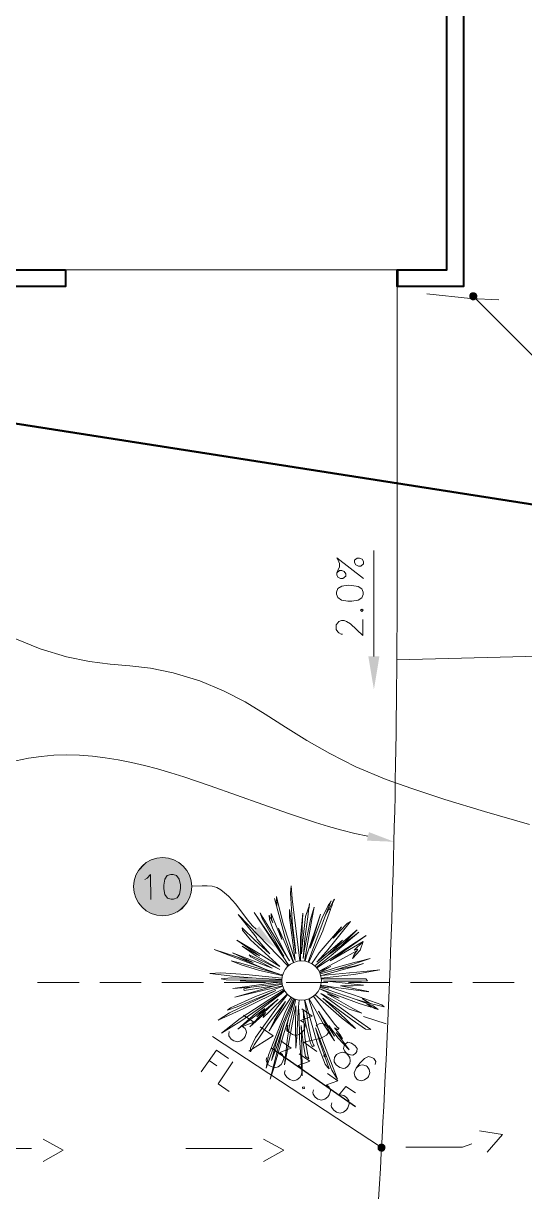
# Model space of a CAD drawing. Header units: millimetres. Extents: x -419 to 20046, y -14642 to 2638.
# Drawn here: x 12.466 to 13.978, y 9.915 to 13.44 of the extents above; entities that cross this region are included whole.
import ezdxf

# ---------------------------------------------------------------- set-up
doc = ezdxf.new("R2010")
doc.units = ezdxf.units.MM
for name, color, linetype in [('PDF11_----LN02', 7, 'Continuous'), ('PDF11_----LN03', 7, 'Continuous'), ('PDF11_----TX00', 7, 'Continuous'), ('PDF11_----xr', 7, 'Continuous'), ('PDF11_EXTO$BSL', 7, 'Continuous'), ('PDF11_PR-swale', 7, 'Continuous'), ('PDF11_PRPN$BSL', 7, 'Continuous'), ('PDF11_PRPN$PRPNBG', 7, 'Continuous'), ('PDF11_PRPN$PRPNDY', 7, 'Continuous'), ('PDF11_PRPN$PRSDCL', 7, 'Continuous')]:
    doc.layers.add(name, color=color, linetype=linetype)
for name, color, linetype, true_color in [('PDF11_0', 7, 'Continuous', 0xb3b3b3), ('PDF11_EXTO$--C3-Surface-EXTO', 7, 'Continuous', 0xb3b3b3), ('PDF11_EXTO$EXLSTR', 7, 'Continuous', 0xb3b3b3)]:
    doc.layers.add(name, color=color, linetype=linetype, true_color=true_color)

msp = doc.modelspace()

# ---------------------------------------------------------------- hatches: boundary and pattern name
at = {"layer": 'PDF11_----TX00', "transparency": 33554559}
msp.add_hatch(color=256, dxfattribs=at).paths.add_polyline_path([(13.5236, 11.4301), (13.5402, 11.5301), (13.5069, 11.5301)])
at = {"layer": 'PDF11_0', "transparency": 33554559}
for points in [[(13.8144, 12.626), (13.8111, 12.6202), (13.8228, 12.6168)], [(13.8228, 12.6168), (13.8111, 12.6202), (13.8111, 12.6135)], [(13.8228, 12.6168), (13.8203, 12.6285), (13.8144, 12.626)], [(13.8228, 12.6168), (13.8261, 12.6285), (13.8203, 12.6285)], [(13.8319, 12.626), (13.8261, 12.6285), (13.8228, 12.6168)], [(13.8228, 12.6168), (13.8353, 12.6202), (13.8319, 12.626)], [(13.8228, 12.6168), (13.8353, 12.6135), (13.8353, 12.6202)], [(13.8228, 12.6168), (13.8111, 12.6135), (13.8144, 12.6077)], [(13.8144, 12.6077), (13.8203, 12.6043), (13.8228, 12.6168)], [(13.8228, 12.6168), (13.8203, 12.6043), (13.8261, 12.6043)], [(13.8228, 12.6168), (13.8261, 12.6043), (13.8319, 12.6077)], [(13.8319, 12.6077), (13.8353, 12.6135), (13.8228, 12.6168)], [(13.5844, 10.9709), (13.5086, 11), (13.5027, 10.9742)], [(13.2269, 10.6509), (13.1777, 10.7159), (13.1594, 10.6967)], [(13.5361, 10.055), (13.5344, 10.0491), (13.5461, 10.0483)], [(13.5461, 10.0483), (13.5344, 10.0491), (13.5352, 10.0425)], [(13.5461, 10.0483), (13.5352, 10.0425), (13.5394, 10.0375)], [(13.5461, 10.0483), (13.5411, 10.0591), (13.5361, 10.055)], [(13.5394, 10.0375), (13.5461, 10.0358), (13.5461, 10.0483)], [(13.5461, 10.0483), (13.5469, 10.0608), (13.5411, 10.0591)], [(13.5536, 10.0583), (13.5469, 10.0608), (13.5461, 10.0483)], [(13.5461, 10.0483), (13.5578, 10.0541), (13.5536, 10.0583)], [(13.5461, 10.0483), (13.5586, 10.0475), (13.5578, 10.0541)], [(13.5569, 10.0416), (13.5586, 10.0475), (13.5461, 10.0483)], [(13.5461, 10.0483), (13.5461, 10.0358), (13.5519, 10.0366)], [(13.5461, 10.0483), (13.5519, 10.0366), (13.5569, 10.0416)]]:
    msp.add_hatch(color=7, dxfattribs=at).paths.add_polyline_path(points)
at = {"layer": 'PDF11_0', "true_color": 0xffffff, "transparency": 33554559}
for points in [[(12.8719, 10.9217), (12.7985, 10.8334), (12.8852, 10.9225)], [(12.8852, 10.9225), (12.7985, 10.8334), (12.801, 10.8142)], [(12.8719, 10.9217), (12.7994, 10.8467), (12.7985, 10.8334)], [(12.8527, 10.9159), (12.7994, 10.8467), (12.8719, 10.9217)], [(12.8527, 10.9159), (12.8027, 10.8625), (12.7994, 10.8467)], [(12.8852, 10.9225), (12.801, 10.8142), (12.9085, 10.92)], [(12.9085, 10.92), (12.801, 10.8142), (12.8077, 10.7959)], [(12.841, 10.91), (12.8027, 10.8625), (12.8527, 10.9159)], [(12.841, 10.91), (12.8094, 10.8775), (12.8027, 10.8625)], [(12.9085, 10.92), (12.8077, 10.7959), (12.9285, 10.9117)], [(12.9285, 10.9117), (12.8077, 10.7959), (12.8152, 10.7825)], [(12.831, 10.9034), (12.8094, 10.8775), (12.841, 10.91)], [(12.831, 10.9034), (12.8202, 10.8925), (12.8094, 10.8775)], [(12.9285, 10.9117), (12.8152, 10.7825), (12.9477, 10.8984)], [(12.9477, 10.8984), (12.8152, 10.7825), (12.8285, 10.7684)], [(12.9477, 10.8984), (12.8285, 10.7684), (12.9594, 10.8834)], [(12.9594, 10.8834), (12.8285, 10.7684), (12.8427, 10.7584)], [(12.9594, 10.8834), (12.8427, 10.7584), (12.9677, 10.8675)], [(12.9677, 10.8675), (12.8427, 10.7584), (12.8569, 10.7517)], [(12.9677, 10.8675), (12.8569, 10.7517), (12.9744, 10.8359)], [(12.9744, 10.8359), (12.8569, 10.7517), (12.876, 10.7475)], [(12.9744, 10.8359), (12.876, 10.7475), (12.9702, 10.8075)], [(12.9702, 10.8075), (12.876, 10.7475), (12.896, 10.7475)], [(12.9702, 10.8075), (12.896, 10.7475), (12.9627, 10.7909)], [(12.9627, 10.7909), (12.896, 10.7475), (12.9294, 10.7584)], [(12.9627, 10.7909), (12.9294, 10.7584), (12.9469, 10.7709)]]:
    msp.add_hatch(color=7, dxfattribs=at).paths.add_polyline_path(points)

# ---------------------------------------------------------------- linework, layer by layer
at = {"layer": 'PDF11_----LN02', "lineweight": 18}
for points in [[(13.9003, 12.606), (13.8153, 12.6093), (13.6836, 12.6243)], [(13.5928, 11.5201), (14.1378, 11.5343)]]:
    msp.add_lwpolyline(points, dxfattribs=at)
at = {"layer": 'PDF11_----LN03', "lineweight": 30}
msp.add_lwpolyline([(13.4686, 10.1708), (13.2161, 10.3467)], dxfattribs=at)
at = {"layer": 'PDF11_----TX00', "lineweight": 20}
for points in [[(13.5236, 11.8493), (13.5236, 11.5301)], [(13.4119, 11.7826), (13.4152, 11.7893), (13.4194, 11.8001), (13.4194, 11.8101), (13.4161, 11.8201), (13.4119, 11.8276), (13.4919, 11.7651)], [(13.4294, 11.5976), (13.4252, 11.5976), (13.4177, 11.6009), (13.4144, 11.6043), (13.4102, 11.6109), (13.4102, 11.6251), (13.4144, 11.6318), (13.4177, 11.6351), (13.4261, 11.6384), (13.4336, 11.6384), (13.4411, 11.6351), (13.4527, 11.6284), (13.4902, 11.5934), (13.4902, 11.6418)], [(13.1302, 10.4475), (13.1611, 10.4267), (13.1269, 10.4133), (13.1352, 10.4075), (13.1386, 10.4), (13.1394, 10.395), (13.1352, 10.3833), (13.1311, 10.3775), (13.1219, 10.37), (13.1119, 10.3675), (13.101, 10.37), (13.0927, 10.3758), (13.086, 10.385), (13.086, 10.39), (13.0869, 10.3983)], [(13.3061, 10.4667), (13.3377, 10.445), (13.3027, 10.4317), (13.3119, 10.4258), (13.3152, 10.4192), (13.3161, 10.4142), (13.3119, 10.4025), (13.3077, 10.3967), (13.2986, 10.3892), (13.2886, 10.3867), (13.2777, 10.3892), (13.2694, 10.395), (13.2627, 10.4042), (13.2627, 10.4092), (13.2636, 10.4175)], [(13.1802, 10.4125), (13.2202, 10.385), (13.1461, 10.3392)], [(13.3494, 10.4142), (13.3511, 10.4175), (13.3586, 10.4217), (13.3636, 10.4225), (13.3711, 10.4217), (13.3827, 10.4142), (13.3861, 10.4067), (13.3869, 10.4017), (13.3852, 10.3933), (13.3811, 10.3875), (13.3736, 10.3833), (13.3611, 10.3775), (13.3119, 10.3658), (13.3511, 10.3383)], [(13.2427, 10.37), (13.2736, 10.3483), (13.2394, 10.335), (13.2477, 10.3292), (13.2511, 10.3217), (13.2519, 10.3167), (13.2477, 10.3058), (13.2436, 10.2992), (13.2344, 10.2917), (13.2244, 10.2892), (13.2136, 10.2925), (13.2052, 10.2983), (13.1994, 10.3067), (13.1986, 10.3125), (13.2002, 10.32)], [(13.0027, 10.2767), (13.0485, 10.3425), (13.0852, 10.3167)], [(13.2986, 10.3308), (13.3302, 10.3092), (13.2952, 10.2958), (13.3044, 10.29), (13.3077, 10.2825), (13.3077, 10.2775), (13.3044, 10.2667), (13.3002, 10.26), (13.2911, 10.2525), (13.2811, 10.25), (13.2702, 10.2533), (13.2619, 10.2592), (13.2552, 10.2683), (13.2544, 10.2733), (13.2561, 10.2808)], [(13.0494, 10.295), (13.0269, 10.3108)], [(13.0869, 10.2175), (13.0535, 10.2408), (13.0985, 10.3067)], [(13.4702, 10.2883), (13.4811, 10.3033), (13.4952, 10.3175), (13.5069, 10.3233), (13.5177, 10.32), (13.5236, 10.3167), (13.5294, 10.3075), (13.5277, 10.2992)], [(13.3836, 10.2717), (13.4144, 10.25), (13.3802, 10.2375), (13.3886, 10.2308), (13.3919, 10.2242), (13.3927, 10.2192), (13.3886, 10.2075), (13.3844, 10.2016), (13.3752, 10.1941), (13.3652, 10.1916), (13.3544, 10.1941), (13.3461, 10.2), (13.3402, 10.2091), (13.3394, 10.2142), (13.3411, 10.2225)], [(13.3969, 10.1833), (13.3952, 10.175), (13.3961, 10.17), (13.4027, 10.1608), (13.4111, 10.155), (13.4219, 10.1525), (13.4319, 10.155), (13.4411, 10.1625), (13.4452, 10.1683), (13.4494, 10.18), (13.4477, 10.19), (13.4411, 10.1991), (13.4327, 10.205), (13.4227, 10.2075), (13.4177, 10.2066), (13.4394, 10.2325), (13.4677, 10.2133)]]:
    msp.add_lwpolyline(points, dxfattribs=at)
for points in [[(13.4652, 11.8134), (13.4652, 11.8201), (13.4727, 11.8268), (13.4802, 11.8268), (13.4886, 11.8234), (13.4919, 11.8168), (13.4919, 11.8093), (13.4844, 11.8026), (13.4769, 11.8026), (13.4694, 11.8059)], [(13.4194, 11.7893), (13.4269, 11.7893), (13.4344, 11.7859), (13.4386, 11.7793), (13.4386, 11.7726), (13.4302, 11.7651), (13.4227, 11.7651), (13.4152, 11.7693), (13.4119, 11.7759), (13.4119, 11.7826)], [(13.4111, 11.7176), (13.4111, 11.7243), (13.4152, 11.7351), (13.4269, 11.7418), (13.4461, 11.7451), (13.4569, 11.7443), (13.4761, 11.7409), (13.4877, 11.7343), (13.4911, 11.7234), (13.4911, 11.7168), (13.4869, 11.7068), (13.4761, 11.7001), (13.4569, 11.6968), (13.4452, 11.6968), (13.4261, 11.7001), (13.4152, 11.7076)], [(13.4827, 11.6693), (13.4869, 11.6726), (13.4911, 11.6693), (13.4869, 11.6659)], [(13.4561, 10.3633), (13.4669, 10.355), (13.4736, 10.3467), (13.4719, 10.3383), (13.4677, 10.3317), (13.4602, 10.3275), (13.4527, 10.3283), (13.4394, 10.3333), (13.4286, 10.3358), (13.4186, 10.3333), (13.4111, 10.3292), (13.4044, 10.32), (13.4036, 10.3117), (13.4036, 10.3067), (13.4102, 10.2975), (13.4211, 10.29), (13.4319, 10.2867), (13.4369, 10.2883), (13.4444, 10.2925), (13.4511, 10.3017), (13.4519, 10.31), (13.4511, 10.32), (13.4444, 10.3292), (13.4352, 10.34), (13.4319, 10.3475), (13.4336, 10.355), (13.4377, 10.3617), (13.4452, 10.3658)], [(13.3777, 10.3292), (13.3786, 10.3242), (13.3736, 10.3225), (13.3727, 10.3283)], [(13.4794, 10.2958), (13.4894, 10.2975), (13.5002, 10.295), (13.5036, 10.2933), (13.5094, 10.2842), (13.5111, 10.2742), (13.5069, 10.2625), (13.5052, 10.2592), (13.4952, 10.2525), (13.4852, 10.25), (13.4752, 10.2525), (13.4719, 10.2542), (13.4661, 10.2633), (13.4644, 10.2733), (13.4702, 10.2883)], [(13.3136, 10.2317), (13.3144, 10.2267), (13.3094, 10.2258), (13.3086, 10.2308)]]:
    msp.add_lwpolyline(points, close=True, dxfattribs=at)
at = {"layer": 'PDF11_----xr', "lineweight": 53}
msp.add_lwpolyline([(13.5936, 12.696), (13.5936, 12.646)], dxfattribs=at)
at = {"layer": 'PDF11_0', "color": 7, "lineweight": 20}
for points in [[(14.2778, 12.1618), (13.8228, 12.6168)], [(12.4435, 11.2151), (12.4818, 11.2226), (12.5202, 11.2284), (12.5585, 11.2317), (12.5968, 11.2334), (12.636, 11.2317), (12.6752, 11.2292), (12.7135, 11.2242), (12.7527, 11.2176), (12.7927, 11.2101), (12.8319, 11.2009), (12.871, 11.1909), (12.911, 11.1792), (12.9502, 11.1667), (13.0294, 11.1401), (13.1886, 11.0834), (13.2686, 11.0551), (13.3477, 11.0292), (13.3869, 11.0167), (13.4269, 11.0059), (13.4661, 10.9959), (13.5052, 10.9875)], [(12.8327, 10.8567), (12.8394, 10.8609), (12.8502, 10.8717), (12.851, 10.7967)], [(12.9744, 10.8367), (13.006, 10.8384), (13.021, 10.8384), (13.036, 10.8367), (13.0494, 10.8325), (13.0619, 10.8259), (13.0735, 10.8167), (13.0852, 10.8067), (13.096, 10.795), (13.1069, 10.7825), (13.1269, 10.7559), (13.1469, 10.73), (13.1577, 10.7175), (13.1686, 10.7067)], [(13.0369, 10.3833), (13.5461, 10.0483)]]:
    msp.add_lwpolyline(points, dxfattribs=at)
at = {"layer": 'PDF11_0', "lineweight": 18}
msp.add_lwpolyline([(13.9928, 11.0225), (13.8569, 11.0617), (13.7378, 11.0984), (13.6378, 11.1317), (13.5603, 11.1592), (13.4694, 11.1967), (13.3902, 11.2367), (13.3211, 11.2767), (13.2569, 11.3167), (13.1961, 11.3559), (13.1352, 11.3926), (13.0702, 11.4259), (12.9985, 11.4559), (12.9185, 11.4801), (12.8494, 11.4943), (12.7877, 11.5018), (12.7277, 11.5068), (12.666, 11.5143), (12.5968, 11.5284), (12.5168, 11.5526), (12.441, 11.5843)], dxfattribs=at)
at = {"layer": 'PDF11_0', "color": 7, "lineweight": 20}
msp.add_lwpolyline([(12.911, 10.8725), (12.9177, 10.8725), (12.9285, 10.8692), (12.936, 10.8584), (12.9402, 10.8409), (12.9402, 10.83), (12.9369, 10.8125), (12.9302, 10.8017), (12.9194, 10.7975), (12.9119, 10.7975), (12.901, 10.8009), (12.8935, 10.8117), (12.8902, 10.8292), (12.8902, 10.84), (12.8935, 10.8584), (12.9002, 10.8692)], close=True, dxfattribs=at)
at = {"layer": 'PDF11_0', "color": 7, "lineweight": 0, "true_color": 0xffffff}
msp.add_lwpolyline([(12.9469, 10.7709), (12.9294, 10.7584)], dxfattribs=at)
at = {"layer": 'PDF11_0', "color": 7, "lineweight": 20}
msp.add_circle((12.8864, 10.8355), 0.0879, dxfattribs=at)
at = {"layer": 'PDF11_EXTO$--C3-Surface-EXTO', "lineweight": 18}
msp.add_lwpolyline([(13.9928, 11.0225), (13.8569, 11.0617), (13.7378, 11.0984), (13.6378, 11.1317), (13.5603, 11.1592), (13.4694, 11.1967), (13.3902, 11.2367), (13.3211, 11.2767), (13.2569, 11.3167), (13.1961, 11.3559), (13.1352, 11.3926), (13.0702, 11.4259), (12.9985, 11.4559), (12.9185, 11.4801), (12.8494, 11.4943), (12.7877, 11.5018), (12.7277, 11.5068), (12.666, 11.5143), (12.5968, 11.5284), (12.5168, 11.5526), (12.441, 11.5843)], dxfattribs=at)
at = {"layer": 'PDF11_EXTO$BSL', "lineweight": 13}
for points in [[(12.6343, 10.5458), (12.5093, 10.5458)], [(12.8219, 10.5458), (12.6968, 10.5458)], [(13.0094, 10.5458), (12.8844, 10.5458)], [(13.1969, 10.5458), (13.0719, 10.5458)], [(13.3844, 10.5458), (13.2594, 10.5458)], [(13.5719, 10.5458), (13.4469, 10.5458)], [(13.7594, 10.5458), (13.6344, 10.5458)], [(13.9469, 10.5458), (13.8219, 10.5458)]]:
    msp.add_lwpolyline(points, dxfattribs=at)
at = {"layer": 'PDF11_EXTO$EXLSTR', "lineweight": 18}
for points in [[(13.2819, 10.6067), (13.2769, 10.62), (13.2561, 10.6809), (13.2236, 10.8), (13.2311, 10.7784), (13.2302, 10.8059), (13.2327, 10.7925), (13.2502, 10.7234), (13.2861, 10.6125), (13.2694, 10.7425), (13.2686, 10.7667), (13.2727, 10.74), (13.2877, 10.6325), (13.2861, 10.6559), (13.2777, 10.7192), (13.2719, 10.8159), (13.2736, 10.8375), (13.2769, 10.7984), (13.3002, 10.6117)], [(13.3027, 10.6117), (13.3027, 10.6817), (13.3094, 10.7559), (13.3077, 10.7142), (13.3052, 10.6325), (13.3077, 10.655), (13.3169, 10.745), (13.3252, 10.7684), (13.3261, 10.7717), (13.3269, 10.7725), (13.3294, 10.785), (13.3286, 10.7725), (13.3277, 10.7717), (13.3244, 10.7442), (13.3152, 10.6784), (13.3102, 10.6183), (13.3136, 10.6417), (13.3319, 10.7359), (13.3436, 10.7734), (13.3377, 10.7425), (13.3144, 10.6108)], [(13.3252, 10.6083), (13.3586, 10.6984), (13.3602, 10.7034), (13.3777, 10.7492), (13.3894, 10.7792), (13.3919, 10.7859), (13.3944, 10.7925), (13.3902, 10.7859), (13.3861, 10.7784), (13.3669, 10.7392), (13.3494, 10.695), (13.3311, 10.65), (13.3344, 10.66), (13.3627, 10.7525), (13.3611, 10.7492), (13.3194, 10.6233), (13.3161, 10.6108)], [(13.4002, 10.7884), (13.3977, 10.78), (13.3927, 10.7675), (13.3894, 10.7667), (13.3927, 10.7667), (13.3727, 10.7109), (13.3694, 10.7025), (13.3277, 10.6075)], [(13.4019, 10.7934), (13.3986, 10.7875), (13.3944, 10.78), (13.3777, 10.7492)], [(13.4027, 10.7934), (13.4002, 10.7884), (13.4027, 10.7934), (13.4044, 10.7975), (13.3986, 10.7875)], [(13.4027, 10.7959), (13.4044, 10.7975), (13.4036, 10.7959)], [(13.2652, 10.5958), (13.1144, 10.7517), (13.1694, 10.6825), (13.1702, 10.6784), (13.2102, 10.6325), (13.1652, 10.6734), (13.126, 10.7109), (13.1269, 10.7042), (13.1511, 10.675), (13.2394, 10.595), (13.1752, 10.635), (13.1102, 10.6742), (13.1786, 10.6267), (13.1536, 10.64), (13.126, 10.6559), (13.1694, 10.6259), (13.2402, 10.5858), (13.1736, 10.6175), (13.1477, 10.63), (13.1527, 10.6242), (13.2169, 10.5892), (13.0969, 10.6359), (13.1594, 10.6067), (13.1102, 10.6242)], [(13.2669, 10.5975), (13.1627, 10.7575), (13.2519, 10.6259), (13.1869, 10.7392), (13.1802, 10.7567), (13.1886, 10.7425), (13.2686, 10.6117), (13.2502, 10.6459), (13.2177, 10.7117), (13.2086, 10.7367), (13.2077, 10.7492), (13.2186, 10.7267), (13.2152, 10.7384), (13.2136, 10.7542), (13.2194, 10.7392), (13.2461, 10.6759), (13.2361, 10.71), (13.2527, 10.6709), (13.2811, 10.6058)], [(13.3361, 10.6033), (13.3586, 10.6359), (13.4261, 10.7142), (13.4011, 10.68), (13.4436, 10.725), (13.4527, 10.73), (13.3811, 10.64), (13.3511, 10.6075), (13.4294, 10.6742), (13.3977, 10.6409), (13.4727, 10.705), (13.4236, 10.6559), (13.4786, 10.6984), (13.3952, 10.6275), (13.3494, 10.5917)], [(13.3511, 10.5908), (13.5002, 10.6884), (13.3919, 10.6117), (13.4911, 10.67), (13.4636, 10.6434), (13.4752, 10.6467), (13.4719, 10.6417)], [(13.2002, 10.5842), (13.0419, 10.6459), (13.1102, 10.6242), (13.2002, 10.5842), (13.2386, 10.5717), (13.2486, 10.5692)], [(13.4911, 10.67), (13.4819, 10.6434), (13.4594, 10.6183), (13.4644, 10.6309), (13.4719, 10.6417), (13.4211, 10.6133), (13.3586, 10.58)], [(13.4236, 10.6559), (13.3844, 10.6292)], [(13.2477, 10.5667), (13.2327, 10.57), (13.1836, 10.5817), (13.1752, 10.5833), (13.126, 10.5983), (13.0935, 10.6117), (13.1227, 10.6042), (13.1919, 10.5842), (13.2386, 10.5717)], [(13.3461, 10.5958), (13.3494, 10.5992), (13.3844, 10.6292), (13.3936, 10.6375), (13.3977, 10.6409)], [(13.3602, 10.575), (13.4094, 10.5917), (13.4644, 10.6067), (13.4769, 10.61), (13.5119, 10.6192), (13.5119, 10.6183), (13.4736, 10.6058), (13.4619, 10.6017), (13.4077, 10.5842), (13.4577, 10.595), (13.4669, 10.5967), (13.4927, 10.6033), (13.4661, 10.595), (13.4569, 10.5925), (13.4102, 10.5792), (13.3652, 10.5675), (13.4502, 10.5758), (13.4502, 10.575), (13.4511, 10.5758), (13.4936, 10.5792), (13.5036, 10.5808), (13.5219, 10.5825), (13.5411, 10.5842), (13.5019, 10.5775), (13.4927, 10.5758), (13.4627, 10.5708), (13.3644, 10.5592)], [(13.2461, 10.5558), (13.1686, 10.5592), (13.106, 10.5642), (13.0285, 10.5733), (13.0619, 10.575), (13.1369, 10.57), (13.2461, 10.5592)], [(13.3586, 10.5792), (13.3936, 10.5942), (13.3602, 10.5767)], [(13.3619, 10.5725), (13.3969, 10.5817), (13.4077, 10.5842)], [(13.2461, 10.5533), (13.1544, 10.5533), (13.0785, 10.5542), (13.0627, 10.5575), (13.0935, 10.5608), (13.1686, 10.5592)], [(13.2461, 10.5433), (13.1536, 10.5325), (13.0977, 10.5283), (13.2194, 10.545), (13.2461, 10.5475)], [(13.2461, 10.5483), (13.1727, 10.5483), (13.1202, 10.5517), (13.1544, 10.5533)], [(13.2469, 10.5417), (13.2277, 10.5375), (13.1319, 10.5217), (13.1311, 10.5267), (13.1536, 10.5325)], [(13.3652, 10.5575), (13.4861, 10.5575), (13.4902, 10.5575), (13.4994, 10.5575), (13.5044, 10.5517), (13.4861, 10.5508), (13.4836, 10.5508), (13.3719, 10.5508), (13.3911, 10.5492), (13.4919, 10.5383), (13.4611, 10.5358), (13.4227, 10.5358), (13.5077, 10.5192), (13.5077, 10.5183), (13.3952, 10.5333), (13.3777, 10.5358), (13.4619, 10.5092), (13.5478, 10.4792), (13.5544, 10.4725), (13.5127, 10.4833), (13.4886, 10.4983), (13.5077, 10.485), (13.5027, 10.4858), (13.4702, 10.495), (13.5211, 10.4758), (13.5361, 10.465), (13.5269, 10.4675), (13.5027, 10.4817), (13.5152, 10.4717), (13.4794, 10.4825), (13.3602, 10.5275), (13.4186, 10.4992), (13.3827, 10.5117), (13.4602, 10.4683), (13.4877, 10.4533), (13.4486, 10.4658), (13.3702, 10.51), (13.3636, 10.5133), (13.4769, 10.4308), (13.5144, 10.4042), (13.4986, 10.4058), (13.4577, 10.4333), (13.3694, 10.4992), (13.4186, 10.455), (13.4686, 10.4075), (13.4661, 10.4083), (13.4261, 10.44), (13.3469, 10.5092)], [(13.3652, 10.5675), (13.3636, 10.5667)], [(13.3636, 10.5383), (13.3777, 10.5358)], [(13.2511, 10.5275), (13.1311, 10.4683), (13.0544, 10.4325), (13.0877, 10.455), (13.2277, 10.5225), (13.111, 10.4725), (13.0819, 10.4633), (13.091, 10.47), (13.1669, 10.5042), (13.2486, 10.535)], [(13.2619, 10.5108), (13.2036, 10.4542), (13.1927, 10.4442), (13.1894, 10.4408), (13.1919, 10.4483), (13.1977, 10.4558), (13.1494, 10.4125), (13.1752, 10.4408), (13.2344, 10.4958), (13.1702, 10.4425), (13.1944, 10.4683), (13.1135, 10.4058), (13.1661, 10.4525), (13.2444, 10.5125), (13.2544, 10.5208), (13.1227, 10.43), (13.0644, 10.3933), (13.1202, 10.4375), (13.2527, 10.5242)], [(13.2477, 10.5358), (13.1044, 10.5017), (13.2277, 10.5375)], [(13.2736, 10.5017), (13.2261, 10.4292), (13.2077, 10.4008), (13.2236, 10.4325), (13.2569, 10.4892), (13.2061, 10.4217), (13.1636, 10.3592), (13.1511, 10.3375), (13.1511, 10.3483), (13.1669, 10.38), (13.2302, 10.4692), (13.2627, 10.51)], [(13.3419, 10.505), (13.3611, 10.4775), (13.4061, 10.4192), (13.4152, 10.41), (13.4177, 10.4092), (13.4177, 10.4075), (13.4152, 10.4042), (13.4127, 10.4042), (13.4052, 10.41), (13.4219, 10.3883), (13.4294, 10.3767), (13.4102, 10.395), (13.4302, 10.3692), (13.4486, 10.3433), (13.4152, 10.3792), (13.3877, 10.4167), (13.4052, 10.3842), (13.3869, 10.4125), (13.3561, 10.46), (13.3761, 10.4242), (13.4044, 10.3708), (13.3711, 10.4208), (13.3286, 10.4967)], [(13.3636, 10.5367), (13.3877, 10.5292), (13.3611, 10.5333)], [(13.3619, 10.5317), (13.3827, 10.525), (13.4702, 10.495)], [(13.2877, 10.495), (13.2702, 10.4225), (13.2661, 10.3975), (13.2611, 10.4), (13.2619, 10.4183), (13.2661, 10.4375), (13.2502, 10.3858), (13.2202, 10.2817), (13.2111, 10.255), (13.2469, 10.3983), (13.2544, 10.425), (13.2294, 10.35), (13.2152, 10.3108), (13.2302, 10.3683), (13.2469, 10.4192), (13.2169, 10.3392), (13.1986, 10.2883), (13.2061, 10.3275), (13.2552, 10.4542), (13.2769, 10.4992)], [(13.2469, 10.4192), (13.2811, 10.4975)], [(13.3144, 10.4925), (13.3169, 10.4767), (13.3277, 10.4125), (13.3352, 10.3742), (13.3411, 10.3583), (13.3436, 10.355), (13.3444, 10.355), (13.3394, 10.3533), (13.3361, 10.355), (13.3319, 10.3633), (13.3186, 10.4192), (13.3102, 10.465), (13.3152, 10.38), (13.3244, 10.3275), (13.3277, 10.3158), (13.3177, 10.3233), (13.3102, 10.3642), (13.3044, 10.4167), (13.3052, 10.3917), (13.3077, 10.2892), (13.3077, 10.265), (13.2994, 10.3792), (13.2986, 10.4475), (13.2961, 10.4725), (13.2944, 10.44), (13.2911, 10.3817), (13.2886, 10.3483), (13.2869, 10.4133), (13.2886, 10.4758), (13.2769, 10.4208), (13.2611, 10.3333), (13.2536, 10.2975), (13.2627, 10.3792), (13.2661, 10.3975)], [(13.2544, 10.4242), (13.2844, 10.4958)], [(13.2661, 10.4375), (13.2852, 10.4958)], [(13.2986, 10.4925), (13.2961, 10.4725)], [(13.3269, 10.4958), (13.3536, 10.4125), (13.4136, 10.2542), (13.4077, 10.2633), (13.3969, 10.2817), (13.3677, 10.3558), (13.3477, 10.41), (13.3602, 10.3658), (13.3886, 10.2858), (13.3844, 10.29), (13.3769, 10.3), (13.3536, 10.36), (13.3294, 10.445), (13.3152, 10.4933)], [(13.5611, 10.4217), (13.4927, 10.4442)]]:
    msp.add_lwpolyline(points, dxfattribs=at)
msp.add_lwpolyline([(13.5211, 10.5817), (13.5219, 10.5825)], close=True, dxfattribs=at)
msp.add_circle((13.3056, 10.5521), 0.0596, dxfattribs=at)
at = {"layer": 'PDF11_PR-swale', "lineweight": 13}
for points in [[(13.8419, 10.0991), (13.9111, 10.0875), (13.8653, 10.0341)], [(12.491, 10.0458), (12.291, 10.0458)], [(12.526, 10.0741), (12.5868, 10.04), (12.526, 10.0058)], [(13.1561, 10.0458), (12.956, 10.0458)], [(13.1911, 10.0741), (13.2519, 10.04), (13.1911, 10.0058)], [(13.8186, 10.06), (13.7911, 10.05), (13.6203, 10.05)]]:
    msp.add_lwpolyline(points, dxfattribs=at)
at = {"layer": 'PDF11_PRPN$BSL', "lineweight": 13}
for points in [[(12.6343, 10.5458), (12.5093, 10.5458)], [(12.8219, 10.5458), (12.6968, 10.5458)], [(13.0094, 10.5458), (12.8844, 10.5458)], [(13.1969, 10.5458), (13.0719, 10.5458)], [(13.3844, 10.5458), (13.2594, 10.5458)], [(13.5719, 10.5458), (13.4469, 10.5458)], [(13.7594, 10.5458), (13.6344, 10.5458)], [(13.9469, 10.5458), (13.8219, 10.5458)]]:
    msp.add_lwpolyline(points, dxfattribs=at)
at = {"layer": 'PDF11_PRPN$PRPNBG', "lineweight": 40}
msp.add_lwpolyline([(13.7936, 14.7462), (13.7936, 12.646), (13.5936, 12.646), (13.5936, 12.696), (13.7436, 12.696), (13.7436, 14.6962)], dxfattribs=at)
msp.add_lwpolyline([(12.5935, 12.696), (12.5935, 12.646), (12.3935, 12.646), (12.3935, 12.696)], close=True, dxfattribs=at)
at = {"layer": 'PDF11_PRPN$PRPNDY', "lineweight": 20}
msp.add_lwpolyline([(9.0857, 3.8411), (10.7917, 5.5463), (10.7934, 12.646), (10.7934, 12.696), (12.3935, 12.696), (12.3935, 12.646), (12.5935, 12.646), (12.5935, 12.696), (13.5936, 12.696)], dxfattribs=at)
msp.add_lwpolyline([(13.4427, 8.7232, 0.025083), (13.5936, 11.7193), (13.5936, 12.646)], format="xyb", dxfattribs=at)
at = {"layer": 'PDF11_PRPN$PRSDCL', "lineweight": 50}
msp.add_lwpolyline([(15.4412, 11.7634), (8.5157, 12.8469)], dxfattribs=at)

doc.saveas('drawing.dxf')
